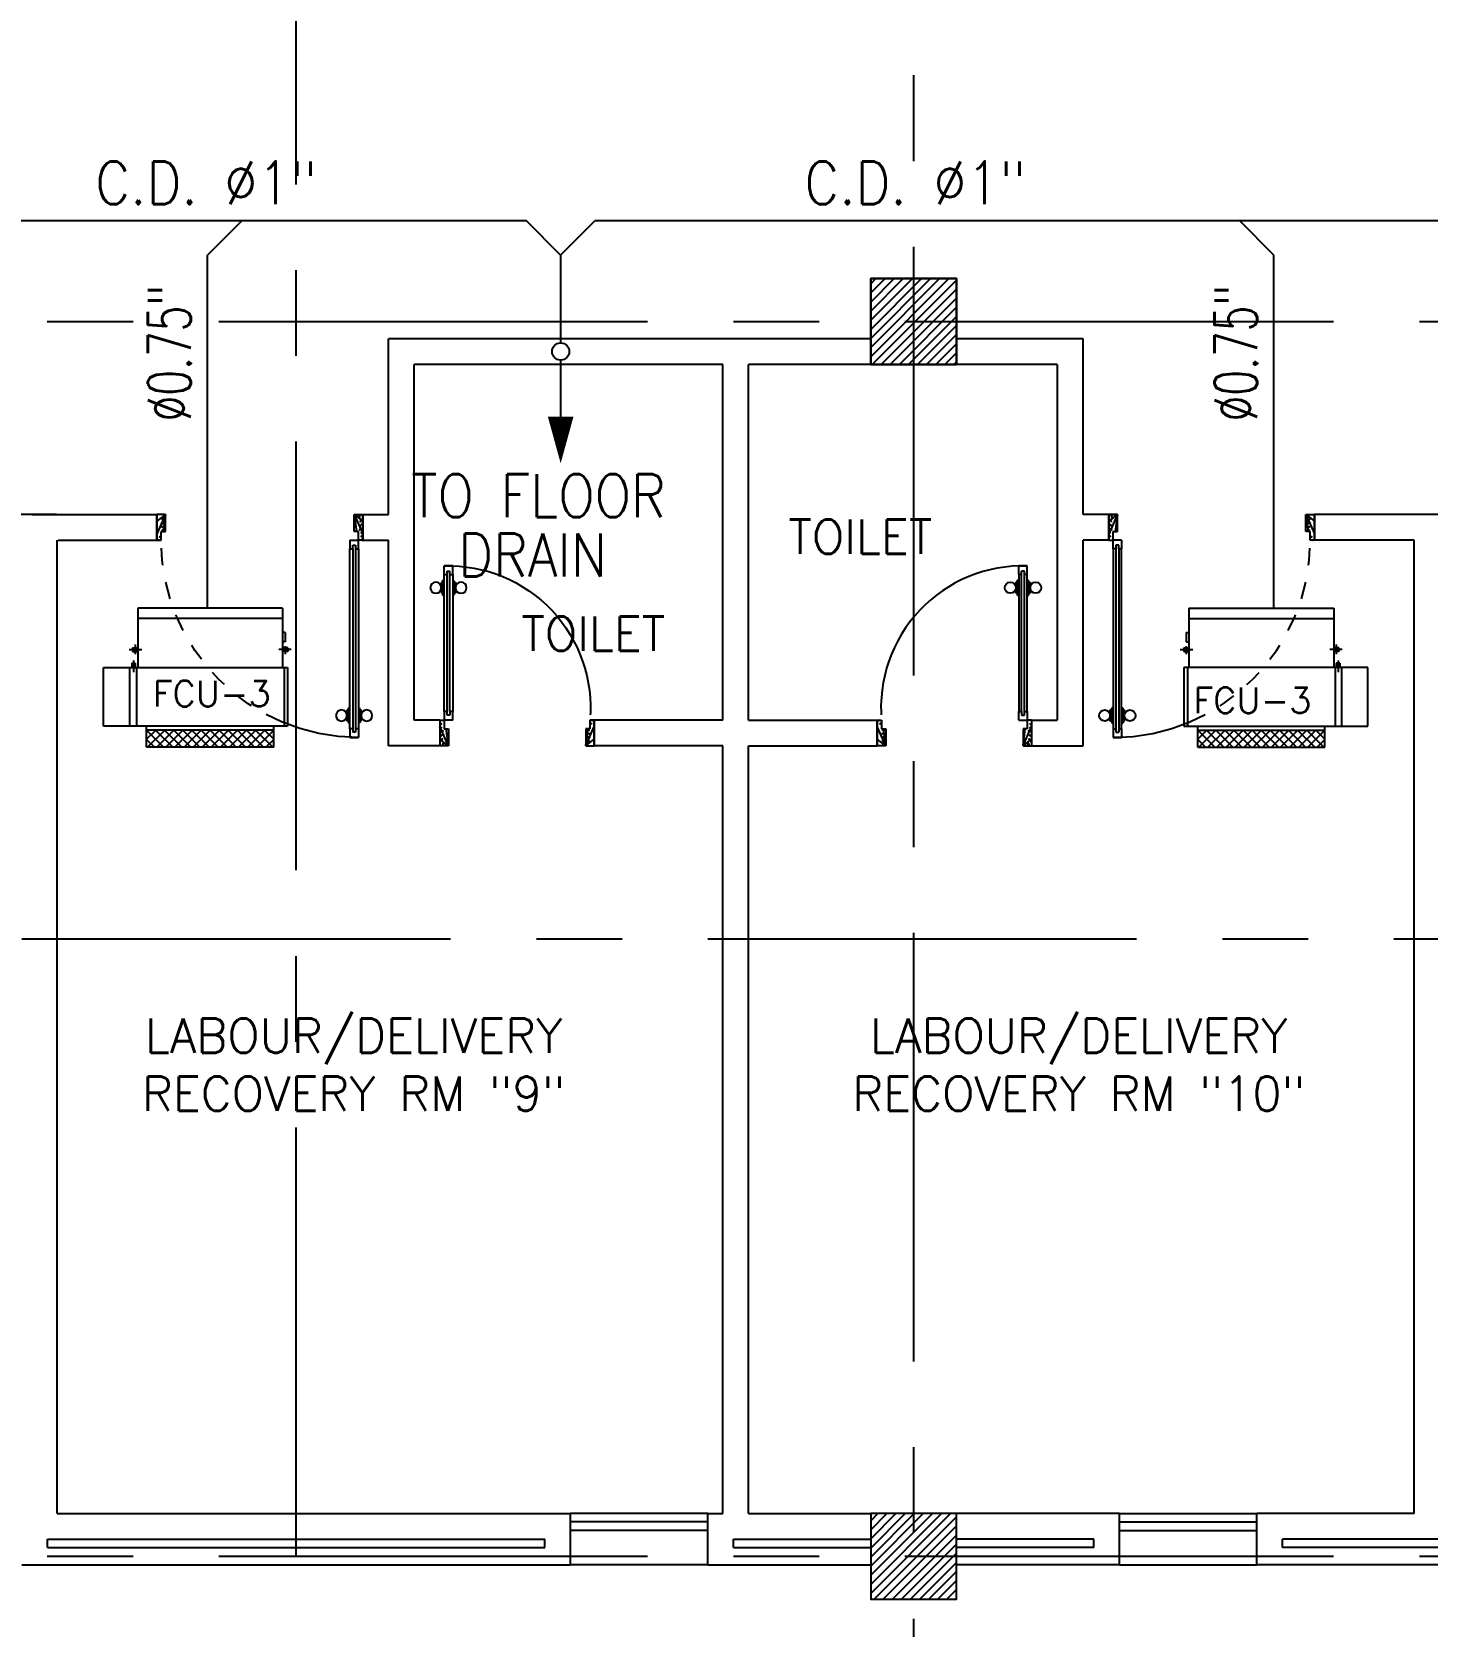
# Model space of a CAD drawing. Extents: x 417866242 to 417866861, y 43498051 to 43498155.
# Drawn here: x 417866809.33 to 417866817.46, y 43498082.01 to 43498091.31 of the extents above; entities that cross this region are included whole.
import ezdxf
from ezdxf.enums import TextEntityAlignment as Align

# ---------------------------------------------------------------- set-up
doc = ezdxf.new("R2010")
doc.units = 0
doc.header["$MEASUREMENT"] = 0
doc.linetypes.add('CENTERX2', pattern=[4, 2.5, -0.5, 0.5, -0.5])
doc.linetypes.add('HIDDEN', pattern=[0.375, 0.25, -0.125])
doc.layers.get('0').update_dxf_attribs({"linetype": 'CONTINUOUS'})
for name, color, linetype in [('AC-CD', 6, 'CONTINUOUS'), ('AC-TEXT', 2, 'CONTINUOUS'), ('AXES', 11, 'CENTERX2'), ('COL', 11, 'CONTINUOUS'), ('DOOR', 11, 'CONTINUOUS'), ('FCU', 6, 'CONTINUOUS'), ('HAT', 11, 'CONTINUOUS'), ('INSUL', 11, 'CONTINUOUS'), ('P-SOLIDWASTE', 6, 'CONTINUOUS'), ('RM-NAME', 11, 'CONTINUOUS'), ('TEXTN', 2, 'CONTINUOUS'), ('WALL', 11, 'CONTINUOUS'), ('WIN', 11, 'CONTINUOUS')]:
    doc.layers.add(name, color=color, linetype=linetype)
doc.styles.add('ROMANS', font='ROMANS.shx', dxfattribs={"width": 0.6})

# ---------------------------------------------------------------- blocks, each defined once
blk = doc.blocks.new('DOOR90')
at = {"layer": 'DOOR', "color": 7, "linetype": 'ByBlock'}
for p, q in [((-150, 0), (0, 0)), ((-150, 0), (-150, -25)), ((0, -50), (-113.7, 0)), ((0, -50), (-40.1, 0)), ((0, -50), (0, 0)), ((-1000, -25), (-1050, -25)), ((-1050, -75), (-1050, -25)), ((-1050, -25), (-1050, -75)), ((-1000, -75), (-1050, -75)), ((-1000, -42), (-1020, -42)), ((-1020, -42), (-1020, -58)), ((-1000, -58), (-1020, -58)), ((-1000, -25), (-1000, -42)), ((-1000, -58), (-1000, -75)), ((-877.6, -17.8), (-967.6, -17.8)), ((-967.6, -25), (-967.6, -17.8)), ((-967.6, -75), (-967.6, -82.2)), ((-877.6, -82.2), (-967.6, -82.2)), ((-955, -8.8), (-890.2, -8.8)), ((-955, -17.8), (-955, -8.8)), ((-955, -17.8), (-890.2, -17.8)), ((-955, -82.2), (-890.2, -82.2)), ((-955, -82.2), (-955, -91.2)), ((-955, -91.2), (-890.2, -91.2)), ((-890.2, -17.8), (-890.2, -8.8)), ((-890.2, -82.2), (-890.2, -91.2)), ((-877.6, -25), (-877.6, -17.8)), ((-877.6, -75), (-877.6, -82.2)), ((-200, -25), (-150, -25)), ((-200, -42), (-200, -25)), ((-180, -42), (-200, -42)), ((-200, -58), (-180, -58)), ((-200, -75), (-200, -58)), ((-150, -75), (-200, -75)), ((-180, -58), (-180, -42)), ((-150, -25), (-100, -25)), ((-150, -75), (-150, -25)), ((-100, -25), (-100, -50)), ((0, -50), (-100, -36.6)), ((-100, -50), (0, -50)), ((-150, -875), (-100, -875)), ((-150, -900), (-150, -875)), ((-150, -900), (0, -900)), ((0, -900), (-150, -900)), ((0, -850), (-113.7, -900)), ((-100, -875), (-100, -850)), ((0, -850), (-100, -863.4)), ((-100, -850), (0, -850)), ((0, -850), (-40.1, -900)), ((0, -850), (0, -900))]:
    blk.add_line(p, q, dxfattribs=at)
at = {"layer": 'DOOR', "linetype": 'ByBlock'}
for p, q in [((-200, -25), (-1000, -25)), ((-200, -42), (-1000, -42)), ((-200, -58), (-1000, -58)), ((-1000, -75), (-200, -75))]:
    blk.add_line(p, q, dxfattribs=at)
at = {"layer": 'DOOR', "color": 7, "linetype": 'ByBlock'}
for centre in [(-922.6, 23.5), (-922.6, -123.5)]:
    blk.add_circle(centre, 32.4, dxfattribs=at)
for centre, radius, start, end in [((0, -50), 154.4, 161.10529, 166.28577), ((0, -50), 94.4, 148.01819, 180), ((0, -50), 134.4, 158.15985, 169.28002), ((0, -50), 114.4, 154.08384, 167.37743), ((0, -50), 74.4, 137.77643, 180), ((0, -50), 54.4, 113.20738, 180), ((0, -50), 34.4, 90, 180), ((0, -50), 14.4, 90, 180), ((0, -850), 154.4, 193.71423, 198.89471), ((0, -850), 134.4, 190.71998, 201.84015), ((0, -850), 94.4, 180, 211.98181), ((0, -850), 74.4, 180, 222.22357), ((0, -850), 54.4, 180, 246.79262), ((0, -850), 34.4, 180, 270), ((0, -850), 14.4, 180, 270)]:
    blk.add_arc(centre, radius, start, end, dxfattribs=at)
at = {"layer": 'DOOR', "linetype": 'HIDDEN', "ltscale": 0.5}
blk.add_arc((-222.2, -50), 828.2, 178.27012, 275.00304, dxfattribs=at)
blk = doc.blocks.new('DOOR100')
at = {"layer": 'DOOR', "color": 7, "linetype": 'ByBlock'}
for p, q in [((-82.2, 1127.6), (-82.2, 1217.6)), ((-75, 1217.6), (-82.2, 1217.6)), ((-75, 1250), (-75, 1300)), ((-75, 1300), (-25, 1300)), ((-25, 1300), (-75, 1300)), ((-58, 1250), (-75, 1250)), ((-58, 1250), (-58, 1270)), ((-42, 1270), (-58, 1270)), ((-42, 1250), (-42, 1270)), ((-25, 1250), (-42, 1250)), ((-25, 1250), (-25, 1300)), ((-25, 1217.6), (-17.8, 1217.6)), ((-17.8, 1127.6), (-17.8, 1217.6)), ((-91.2, 1205), (-91.2, 1140.2)), ((-82.2, 1205), (-91.2, 1205)), ((-82.2, 1140.2), (-91.2, 1140.2)), ((-82.2, 1205), (-82.2, 1140.2)), ((-75, 1127.6), (-82.2, 1127.6)), ((-25, 1127.6), (-17.8, 1127.6)), ((-17.8, 1205), (-17.8, 1140.2)), ((-17.8, 1205), (-8.8, 1205)), ((-17.8, 1140.2), (-8.8, 1140.2)), ((-8.8, 1205), (-8.8, 1140.2)), ((-75, 200), (-58, 200)), ((-75, 150), (-75, 200)), ((-58, 200), (-58, 180)), ((-42, 200), (-25, 200)), ((-42, 180), (-42, 200)), ((-25, 200), (-25, 150)), ((-1200, 0), (-1200, 150)), ((-1200, 150), (-1175, 150)), ((-1200, 150), (-1200, 0)), ((-1150, 0), (-1200, 113.7)), ((-1175, 150), (-1175, 100)), ((-1175, 100), (-1150, 100)), ((-1150, 0), (-1163.4, 100)), ((-1150, 100), (-1150, 0)), ((-75, 150), (-25, 150)), ((-58, 180), (-42, 180)), ((-50, 0), (0, 113.7)), ((-50, 100), (-50, 0)), ((-50, 0), (-36.6, 100)), ((-25, 100), (-50, 100)), ((0, 150), (-25, 150)), ((-25, 150), (-25, 100)), ((0, 0), (0, 150)), ((0, 150), (0, 0)), ((-1150, 0), (-1200, 40.1)), ((-1150, 0), (-1200, 0)), ((-50, 0), (0, 40.1)), ((-50, 0), (0, 0))]:
    blk.add_line(p, q, dxfattribs=at)
at = {"layer": 'DOOR', "linetype": 'ByBlock'}
for p, q in [((-75, 1250), (-75, 200)), ((-58, 200), (-58, 1250)), ((-42, 200), (-42, 1250)), ((-25, 200), (-25, 1250))]:
    blk.add_line(p, q, dxfattribs=at)
at = {"layer": 'DOOR', "color": 7, "linetype": 'ByBlock'}
for centre in [(-123.5, 1172.6), (23.5, 1172.6)]:
    blk.add_circle(centre, 32.4, dxfattribs=at)
at = {"layer": 'DOOR', "linetype": 'HIDDEN', "ltscale": 0.5}
blk.add_arc((-25, 150), 1150, 90, 180, dxfattribs=at)
at = {"layer": 'DOOR', "color": 7, "linetype": 'ByBlock'}
for centre, radius, start, end in [((-1150, 0), 154.4, 103.71423, 108.89471), ((-1150, 0), 134.4, 100.71998, 111.84015), ((-1150, 0), 94.4, 90, 121.98181), ((-50, 0), 94.4, 58.01819, 90), ((-50, 0), 134.4, 68.15985, 79.28002), ((-50, 0), 114.4, 64.08384, 77.37743), ((-50, 0), 154.4, 71.10529, 76.28577), ((-1150, 0), 74.4, 90, 132.22357), ((-1150, 0), 54.4, 90, 156.79262), ((-1150, 0), 34.4, 90, 180), ((-1150, 0), 14.4, 90, 180), ((-50, 0), 74.4, 47.77643, 90), ((-50, 0), 54.4, 23.20738, 90), ((-50, 0), 34.4, 0, 90), ((-50, 0), 14.4, 0, 90)]:
    blk.add_arc(centre, radius, start, end, dxfattribs=at)
blk = doc.blocks.new('A$C49F1192B')
at = {"layer": 'DOOR', "color": 0, "linetype": 'ByBlock', "xscale": -1, "rotation": 270}
blk.add_blockref('DOOR100', (0, 1200), dxfattribs=at)
blk = doc.blocks.new('*X124')
at = {"color": 0}
for p, q in [((49339.2, 118282.1), (49806.8, 118749.7)), ((49339.2, 118335.2), (49753.8, 118749.7)), ((49339.2, 118388.2), (49700.8, 118749.7)), ((49339.2, 118441.2), (49647.7, 118749.7)), ((49339.2, 118494.3), (49594.7, 118749.7)), ((49339.2, 118547.3), (49541.7, 118749.7)), ((49339.2, 118600.3), (49488.6, 118749.7)), ((49339.2, 118653.4), (49435.6, 118749.7)), ((49339.2, 118706.4), (49382.6, 118749.7)), ((49359.9, 118249.7), (49839.2, 118729.1)), ((49412.9, 118249.7), (49839.2, 118676.1)), ((49465.9, 118249.7), (49839.2, 118623)), ((49519, 118249.7), (49839.2, 118570)), ((49572, 118249.7), (49839.2, 118517)), ((49625, 118249.7), (49839.2, 118463.9)), ((49678.1, 118249.7), (49839.2, 118410.9)), ((49731.1, 118249.7), (49839.2, 118357.9)), ((49784.1, 118249.7), (49839.2, 118304.8)), ((49837.2, 118249.7), (49839.2, 118251.8))]:
    blk.add_line(p, q, dxfattribs=at)
blk = doc.blocks.new('*X119')
at = {"color": 0}
for p, q in [((49339.2, 125494.6), (49794.3, 125949.7)), ((49339.2, 125547.7), (49741.3, 125949.7)), ((49339.2, 125600.7), (49688.3, 125949.7)), ((49339.2, 125653.7), (49635.2, 125949.7)), ((49339.2, 125706.8), (49582.2, 125949.7)), ((49339.2, 125759.8), (49529.2, 125949.7)), ((49339.2, 125812.8), (49476.1, 125949.7)), ((49339.2, 125865.9), (49423.1, 125949.7)), ((49339.2, 125918.9), (49370.1, 125949.7)), ((49347.4, 125449.7), (49839.2, 125941.6)), ((49400.4, 125449.7), (49839.2, 125888.6)), ((49453.4, 125449.7), (49839.2, 125835.5)), ((49506.5, 125449.7), (49839.2, 125782.5)), ((49559.5, 125449.7), (49839.2, 125729.5)), ((49612.5, 125449.7), (49839.2, 125676.4)), ((49665.6, 125449.7), (49839.2, 125623.4)), ((49718.6, 125449.7), (49839.2, 125570.4)), ((49771.6, 125449.7), (49839.2, 125517.3)), ((49824.7, 125449.7), (49839.2, 125464.3))]:
    blk.add_line(p, q, dxfattribs=at)
blk = doc.blocks.new('RM1')
at = {"layer": 'RM-NAME', "style": 'ROMANS'}
for tag, p in [('ROOMNAME1', (0, 323.8)), ('ROOMNAME2', (0, 0))]:
    blk.add_attdef(tag, text='', height=200, dxfattribs=at).set_placement(p, align=Align.MIDDLE)
blk = doc.blocks.new('COL50')
at = {"layer": 'COL'}
blk.add_lwpolyline([(-250, 250), (-250, -250), (250, -250), (250, 250)], close=True, dxfattribs=at)
blk = doc.blocks.new('*X39')
at = {"color": 0}
for p, q in [((16890.5, -2466.6), (16943.5, -2413.6)), ((16990.5, -2512.5), (16891.6, -2413.6)), ((16990.5, -2459.4), (16944.6, -2413.6)), ((16890.5, -2519.6), (16990.5, -2419.6)), ((16990.5, -2565.5), (16890.5, -2465.5)), ((16890.5, -2572.6), (16990.5, -2472.6)), ((16990.5, -2618.5), (16890.5, -2518.5)), ((16890.5, -2625.7), (16990.5, -2525.7)), ((16990.5, -2671.6), (16890.5, -2571.6)), ((16890.5, -2678.7), (16990.5, -2578.7)), ((16990.5, -2724.6), (16890.5, -2624.6)), ((16890.5, -2731.7), (16990.5, -2631.7)), ((16990.5, -2777.6), (16890.5, -2677.6)), ((16890.5, -2784.8), (16990.5, -2684.8)), ((16990.5, -2830.7), (16890.5, -2730.7)), ((16890.5, -2837.8), (16990.5, -2737.8)), ((16990.5, -2883.7), (16890.5, -2783.7)), ((16890.5, -2890.8), (16990.5, -2790.8)), ((16990.5, -2936.7), (16890.5, -2836.7)), ((16890.5, -2943.9), (16990.5, -2843.9)), ((16990.5, -2989.8), (16890.5, -2889.8)), ((16890.5, -2996.9), (16990.5, -2896.9)), ((16990.5, -3042.8), (16890.5, -2942.8)), ((16890.5, -3049.9), (16990.5, -2949.9)), ((16990.5, -3095.8), (16890.5, -2995.8)), ((16890.5, -3103), (16990.5, -3003)), ((16990.5, -3148.9), (16890.5, -3048.9)), ((16891.5, -3154.9), (16990.5, -3056)), ((16943.5, -3154.9), (16890.5, -3101.9)), ((16944.6, -3154.9), (16990.5, -3109))]:
    blk.add_line(p, q, dxfattribs=at)
blk = doc.blocks.new('WHE06')
at = {"color": 3}
for p, q in [((689, 621.5), (346.1, 621.5)), ((346.1, 621.5), (346.1, 469.1)), ((689, 469.1), (689, 621.5)), ((242.1, 472.2), (242.1, 399.5)), ((60.3, -422.2), (60.3, 422.2)), ((212.3, 437.2), (269.1, 437.2)), ((232.1, 452.2), (232.1, 422.2)), ((232.1, 452.2), (252.1, 452.2)), ((252.1, 452.2), (252.1, 422.2)), ((305, 447.6), (373.3, 447.6)), ((321.1, 457.6), (321.1, 437.6)), ((321.1, 457.6), (346.1, 457.6)), ((321.1, 437.6), (346.1, 437.6)), ((346.1, 430.4), (689, 430.4)), ((811.2, 370.7), (689, 370.7)), ((711.2, -370.7), (711.2, 370.7)), ((811.2, -370.7), (811.2, 370.7)), ((811.2, -370.7), (689, -370.7)), ((141.6, -437.2), (141.6, -422.2)), ((141.6, -437.2), (196.6, -437.2)), ((196.6, -437.2), (196.6, -422.2)), ((221.4, -437.2), (269.1, -437.2)), ((232.1, -452.2), (232.1, -422.2)), ((232.1, -452.2), (252.1, -452.2)), ((242.1, -472.2), (242.1, -399.5)), ((252.1, -452.2), (252.1, -422.2)), ((346.1, -430.4), (689, -430.4))]:
    blk.add_line(p, q, dxfattribs=at)
at = {"color": 6}
for p, q in [((346.1, 469.1), (346.1, -450.8)), ((689, 469.1), (346.1, 469.1)), ((689, -450.8), (689, 469.1)), ((0, -422.2), (0, 422.2)), ((0, 422.2), (346.1, 422.2)), ((0, -422.2), (346.1, -422.2)), ((346.1, -450.8), (689, -450.8))]:
    blk.add_line(p, q, dxfattribs=at)
at = {"color": 11}
blk.add_blockref('*X39', (-16179.3, 2784.3), dxfattribs=at)

msp = doc.modelspace()

# ---------------------------------------------------------------- linework, layer by layer
at = {"layer": 'AC-CD'}
for p, q in [((417866812.2102, 43498090.2066), (417866808.618, 43498090.2066)), ((417866810.3517, 43498090.0066), (417866810.5517, 43498090.2066)), ((417866812.4102, 43498090.0066), (417866812.2102, 43498090.2066)), ((417866812.4102, 43498090.0066), (417866812.6102, 43498090.2066)), ((417866818.303, 43498090.2066), (417866812.6102, 43498090.2066)), ((417866816.5693, 43498090.0066), (417866816.3693, 43498090.2066)), ((417866810.3517, 43498087.9485), (417866810.3517, 43498090.0066)), ((417866812.4102, 43498090.0066), (417866812.4102, 43498089.4948)), ((417866816.5693, 43498087.9485), (417866816.5693, 43498090.0066)), ((417866812.4102, 43498089.3948), (417866812.4102, 43498089.0181))]:
    msp.add_line(p, q, dxfattribs=at)
msp.add_circle((417866812.4102, 43498089.4448), 0.05, dxfattribs=at)
at = {"layer": 'AXES'}
for p, q in [((417866814.4685, 43498075.5555), (417866814.4685, 43498154.0329)), ((417866810.8685, 43498082.4198), (417866810.8685, 43498141.2398)), ((417866778.417, 43498089.6198), (417866847.5085, 43498089.6198)), ((417866789.2685, 43498086.0198), (417866847.5085, 43498086.0198)), ((417866778.417, 43498082.4198), (417866848.7085, 43498082.4198))]:
    msp.add_line(p, q, dxfattribs=at)
at = {"layer": 'COL'}
msp.add_lwpolyline([(417866814.2185, 43498089.8698), (417866814.7185, 43498089.8698), (417866814.7185, 43498089.3698), (417866814.2185, 43498089.3698)], close=True, dxfattribs=at)
at = {"layer": 'INSUL'}
for p, q in [((417866809.4185, 43498082.5198), (417866812.3185, 43498082.5198)), ((417866809.4185, 43498082.4698), (417866809.4185, 43498082.5198)), ((417866812.3185, 43498082.4698), (417866812.3185, 43498082.5198)), ((417866813.4185, 43498082.5198), (417866814.2185, 43498082.5198)), ((417866813.4185, 43498082.4698), (417866813.4185, 43498082.5198)), ((417866815.5185, 43498082.5198), (417866814.7185, 43498082.5198)), ((417866815.5185, 43498082.4698), (417866815.5185, 43498082.5198)), ((417866819.4685, 43498082.5198), (417866816.6185, 43498082.5198)), ((417866816.6185, 43498082.4698), (417866816.6185, 43498082.5198)), ((417866809.4185, 43498082.4698), (417866812.3185, 43498082.4698)), ((417866813.4185, 43498082.4698), (417866814.2185, 43498082.4698)), ((417866815.5185, 43498082.4698), (417866814.7185, 43498082.4698)), ((417866819.4685, 43498082.4698), (417866816.6185, 43498082.4698))]:
    msp.add_line(p, q, dxfattribs=at)
at = {"layer": 'P-SOLIDWASTE'}
for points in [[(417866811.3919, 43498090.2066, 0, 0.15, 0), (417866811.1191, 43498090.2066, 0.15, 0.15, 0)], [(417866815.4297, 43498090.2066, 0, 0.15, 0), (417866815.7026, 43498090.2066, 0.15, 0.15, 0)], [(417866812.4102, 43498088.7929, 0, 0.15, 0), (417866812.4102, 43498089.0658, 0.15, 0.15, 0)]]:
    msp.add_lwpolyline(points, format="xyseb", dxfattribs=at)
at = {"layer": 'WALL'}
for p, q in [((417866811.406, 43498088.4948), (417866811.406, 43498089.5198)), ((417866814.2185, 43498089.5198), (417866811.406, 43498089.5198)), ((417866815.456, 43498089.5198), (417866814.7185, 43498089.5198)), ((417866815.456, 43498088.4948), (417866815.456, 43498089.5198)), ((417866811.556, 43498087.2948), (417866811.556, 43498089.3698)), ((417866813.356, 43498089.3698), (417866811.556, 43498089.3698)), ((417866813.356, 43498087.2948), (417866813.356, 43498089.3698)), ((417866814.2185, 43498089.3698), (417866813.506, 43498089.3698)), ((417866813.506, 43498087.2948), (417866813.506, 43498089.3698)), ((417866815.306, 43498089.3698), (417866814.7185, 43498089.3698)), ((417866815.306, 43498089.3698), (417866815.306, 43498087.2948)), ((417866809.4701, 43498088.4948), (417866808.8685, 43498088.4948)), ((417866809.3294, 43498088.4948), (417866810.056, 43498088.4948)), ((417866810.056, 43498088.3448), (417866810.056, 43498088.4948)), ((417866811.2514, 43498088.4948), (417866811.406, 43498088.4948)), ((417866811.256, 43498088.3448), (417866811.256, 43498088.4948)), ((417866815.606, 43498088.4948), (417866815.456, 43498088.4948)), ((417866815.606, 43498088.3448), (417866815.606, 43498088.4948)), ((417866816.806, 43498088.3448), (417866816.806, 43498088.4948)), ((417866818.0965, 43498088.4948), (417866816.806, 43498088.4948)), ((417866809.4747, 43498082.6698), (417866809.4747, 43498088.3448)), ((417866809.4794, 43498088.3448), (417866810.056, 43498088.3448)), ((417866811.2514, 43498088.3448), (417866811.406, 43498088.3448)), ((417866811.406, 43498087.1448), (417866811.406, 43498088.3448)), ((417866815.456, 43498087.1448), (417866815.456, 43498088.3448)), ((417866815.606, 43498088.3448), (417866815.456, 43498088.3448)), ((417866817.3872, 43498088.3448), (417866816.806, 43498088.3448)), ((417866817.3872, 43498082.6698), (417866817.3872, 43498088.3448)), ((417866811.706, 43498087.2948), (417866811.556, 43498087.2948)), ((417866811.706, 43498087.2948), (417866811.706, 43498087.1448)), ((417866812.606, 43498087.2948), (417866812.606, 43498087.1448)), ((417866813.356, 43498087.2948), (417866812.606, 43498087.2948)), ((417866813.506, 43498087.2948), (417866814.256, 43498087.2948)), ((417866814.256, 43498087.2948), (417866814.256, 43498087.1448)), ((417866815.156, 43498087.2948), (417866815.306, 43498087.2948)), ((417866815.156, 43498087.2948), (417866815.156, 43498087.1448)), ((417866809.4747, 43498082.6698), (417866809.4747, 43498087.1448)), ((417866811.706, 43498087.1448), (417866811.406, 43498087.1448)), ((417866813.356, 43498087.1448), (417866812.606, 43498087.1448)), ((417866813.356, 43498082.6698), (417866813.356, 43498087.1448)), ((417866813.356, 43498082.6698), (417866813.356, 43498087.1448)), ((417866813.356, 43498082.6698), (417866813.356, 43498087.1448)), ((417866813.506, 43498082.6698), (417866813.506, 43498087.1448)), ((417866813.506, 43498082.6698), (417866813.506, 43498087.1448)), ((417866813.506, 43498082.6698), (417866813.506, 43498087.1448)), ((417866813.506, 43498087.1448), (417866814.256, 43498087.1448)), ((417866815.156, 43498087.1448), (417866815.456, 43498087.1448)), ((417866817.3872, 43498082.6698), (417866817.3872, 43498087.1448)), ((417866809.4747, 43498082.6698), (417866812.4685, 43498082.6698)), ((417866812.4685, 43498082.3698), (417866812.4685, 43498082.6698)), ((417866813.2685, 43498082.6698), (417866813.356, 43498082.6698)), ((417866813.2685, 43498082.3698), (417866813.2685, 43498082.6698)), ((417866813.506, 43498082.6698), (417866814.2185, 43498082.6698)), ((417866815.6685, 43498082.6698), (417866814.7176, 43498082.6698)), ((417866815.6685, 43498082.3698), (417866815.6685, 43498082.6698)), ((417866817.3872, 43498082.6698), (417866816.4685, 43498082.6698)), ((417866816.4685, 43498082.3698), (417866816.4685, 43498082.6698)), ((417866809.2685, 43498082.3698), (417866812.4685, 43498082.3698)), ((417866813.2685, 43498082.3698), (417866814.2185, 43498082.3698)), ((417866815.6685, 43498082.3698), (417866814.7185, 43498082.3698)), ((417866819.6185, 43498082.3698), (417866816.4685, 43498082.3698))]:
    msp.add_line(p, q, dxfattribs=at)
at = {"layer": 'WALL', "linetype": 'ByBlock', "ltscale": 0.3}
for points in [[(417866814.2185, 43498089.3698), (417866814.7185, 43498089.3698), (417866814.7185, 43498089.8698), (417866814.2185, 43498089.8698)], [(417866814.2185, 43498082.1698), (417866814.7185, 43498082.1698), (417866814.7185, 43498082.6698), (417866814.2185, 43498082.6698)]]:
    msp.add_lwpolyline(points, close=True, dxfattribs=at)
at = {"layer": 'WIN'}
for p, q in [((417866813.2685, 43498082.6698), (417866812.4685, 43498082.6698)), ((417866813.2685, 43498082.6198), (417866812.4685, 43498082.6198)), ((417866815.6685, 43498082.6698), (417866816.4685, 43498082.6698)), ((417866815.6685, 43498082.6198), (417866816.4685, 43498082.6198)), ((417866813.2685, 43498082.5698), (417866812.4685, 43498082.5698)), ((417866815.6685, 43498082.5698), (417866816.4685, 43498082.5698)), ((417866813.2685, 43498082.3698), (417866812.4685, 43498082.3698)), ((417866815.6685, 43498082.3698), (417866816.4685, 43498082.3698))]:
    msp.add_line(p, q, dxfattribs=at)

# ---------------------------------------------------------------- block references
at = {"layer": 'COL', "xscale": 0.0009999871253967285, "yscale": 0.001000002026557922, "zscale": 0.001}
for p in [(417866814.4685, 43498089.6198), (417866814.4685, 43498082.4198)]:
    msp.add_blockref('COL50', p, dxfattribs=at)
at = {"layer": 'DOOR', "color": 0, "yscale": 0.001000002026557922, "zscale": 0.001}
for p, xscale, rotation in [((417866810.056, 43498088.4948), 0.001000002026557922, 270), ((417866816.806, 43498088.4948), -0.001000002026557922, 90)]:
    msp.add_blockref('A$C49F1192B', p, dxfattribs=dict(at, xscale=xscale, rotation=rotation))
at = {"layer": 'DOOR', "color": 0, "linetype": 'ByBlock', "yscale": 0.001000002026557922, "zscale": 0.001}
for p, xscale, rotation in [((417866811.706, 43498087.1448), -0.001000002026557922, 90), ((417866815.156, 43498087.1448), 0.001000002026557922, 270)]:
    msp.add_blockref('DOOR90', p, dxfattribs=dict(at, xscale=xscale, rotation=rotation))
at = {"layer": 'FCU', "linetype": 'ByBlock', "yscale": 0.001000002026557922, "zscale": 0.001}
for p, xscale, rotation in [((417866810.3667, 43498087.9485), -0.001000002026557922, 90), ((417866816.4953, 43498087.9485), 0.001000002026557922, 270)]:
    msp.add_blockref('WHE06', p, dxfattribs=dict(at, xscale=xscale, rotation=rotation))
at = {"layer": 'HAT', "xscale": 0.0009999871253967285, "yscale": 0.001000002026557922, "zscale": 0.001}
for name in ['*X119', '*X124']:
    msp.add_blockref(name, (417866764.8793, 43497963.92), dxfattribs=at)
at = {"layer": 'RM-NAME'}
ref = msp.add_blockref('RM1', (417866814.1579, 43498088.3653), dxfattribs=dict(at, xscale=0.0009999871253967285, yscale=0.001000002026557922, zscale=0.001))
ref.add_attrib('ROOMNAME2', 'TOILET', dxfattribs={"height": 0.2, "style": 'ROMANS'}).set_placement((417866814.1579, 43498088.3653), align=Align.MIDDLE)
ref = msp.add_blockref('RM1', (417866812.6006, 43498087.7998), dxfattribs=dict(at, xscale=0.0009999871253967285, yscale=0.001000002026557922, zscale=0.001))
ref.add_attrib('ROOMNAME2', 'TOILET', dxfattribs={"height": 0.2, "style": 'ROMANS'}).set_placement((417866812.6006, 43498087.7998), align=Align.MIDDLE)
ref = msp.add_blockref('RM1', (417866811.2036, 43498085.1179), dxfattribs=dict(at, xscale=0.0009999871253967285, yscale=0.001000002026557922, zscale=0.001))
ref.add_attrib('ROOMNAME2', 'RECOVERY RM "9"', dxfattribs={"height": 0.2, "style": 'ROMANS'}).set_placement((417866811.2036, 43498085.1179), align=Align.MIDDLE)
ref.add_attrib('ROOMNAME1', 'LABOUR/DELIVERY', dxfattribs={"height": 0.2, "style": 'ROMANS'}).set_placement((417866811.2036, 43498085.4417), align=Align.MIDDLE)
ref = msp.add_blockref('RM1', (417866815.4315, 43498085.1179), dxfattribs=dict(at, xscale=0.0009999871253967285, yscale=0.001000002026557922, zscale=0.001))
ref.add_attrib('ROOMNAME2', 'RECOVERY RM "10"', dxfattribs={"height": 0.2, "style": 'ROMANS'}).set_placement((417866815.4315, 43498085.1179), align=Align.MIDDLE)
ref.add_attrib('ROOMNAME1', 'LABOUR/DELIVERY', dxfattribs={"height": 0.2, "style": 'ROMANS'}).set_placement((417866815.4315, 43498085.4417), align=Align.MIDDLE)

# ---------------------------------------------------------------- texts
at = {"layer": 'AC-TEXT', "style": 'ROMANS', "width": 0.9}
for p in [(417866810.3431, 43498090.4282), (417866814.4773, 43498090.4282)]:
    msp.add_text('C.D. %%c1"', height=0.25, dxfattribs=at).set_placement(p, align=Align.MIDDLE)
at = {"layer": 'AC-TEXT', "style": 'ROMANS', "width": 0.7}
for p in [(417866810.129, 43498089.3755), (417866816.3467, 43498089.3755)]:
    msp.add_text(' %%c0.75"', height=0.25, rotation=90, dxfattribs=at).set_placement(p, align=Align.MIDDLE)
at = {"layer": 'AC-TEXT', "style": 'ROMANS', "width": 0.9}
for s, p in [('TO FLOOR ', (417866811.5381, 43498088.4794)), ('DRAIN', (417866811.8135, 43498088.1336))]:
    msp.add_text(s, height=0.25, dxfattribs=at).set_placement(p)
at = {"layer": 'TEXTN', "style": 'ROMANS'}
for p in [(417866810.0317, 43498087.3751), (417866816.0993, 43498087.3358)]:
    msp.add_text('FCU-3', height=0.15, dxfattribs=at).set_placement(p)

doc.saveas('drawing.dxf')
